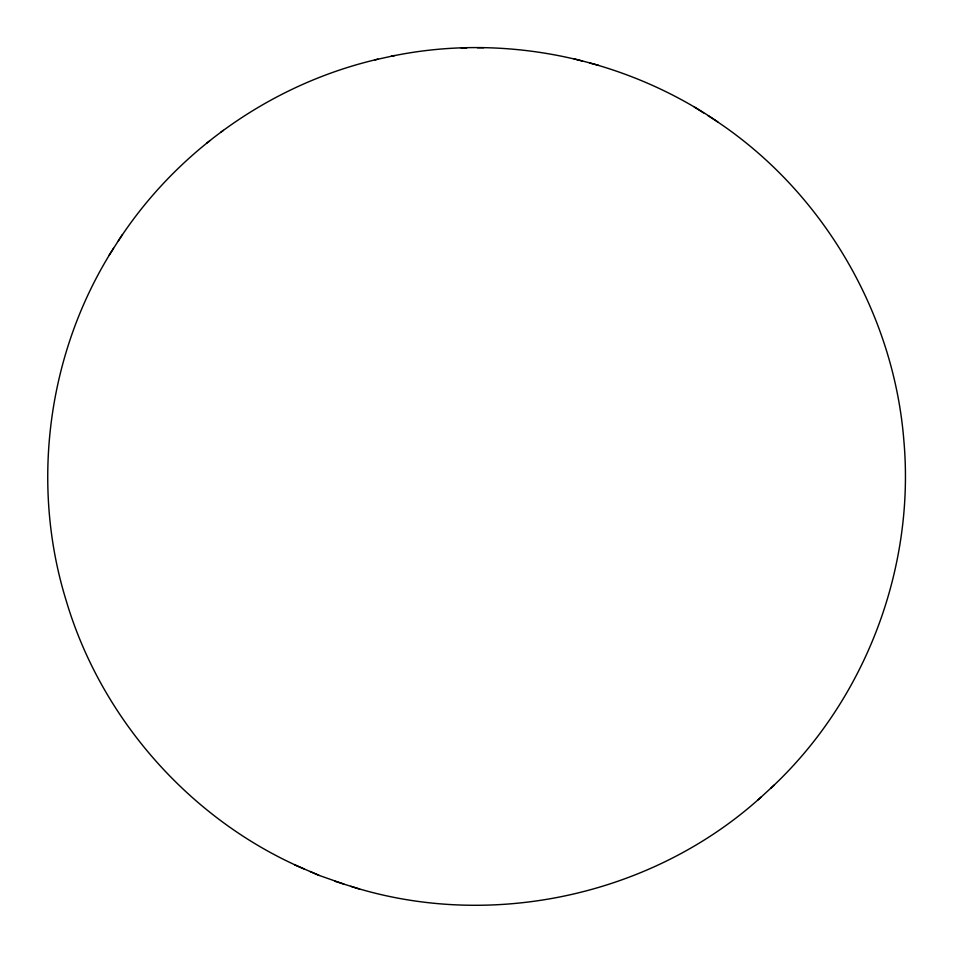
<?xml version="1.0" encoding="UTF-8"?>
<svg xmlns="http://www.w3.org/2000/svg" width="953" height="953" viewBox="0 0 953 953"><rect width="100%" height="100%" fill="white"/><g stroke="black" fill="none" stroke-linecap="round" stroke-linejoin="round"><path stroke-width="1.43" d="M113.514 248.364C47.769 351.502 30.019 483.552 66.126 600.414C101.125 718.955 190.529 819.973 304.043 868.91M118.327 240.895C177.341 150.097 272.415 83.566 377.948 59.181M109.202 255.094L122.389 234.557M770.834 788.202C864.955 700.646 915.106 568.953 903.897 440.977C893.628 309.987 819.318 185.799 708.079 115.694M350.823 886.314C490.795 930.712 652.46 895.677 761.256 796.946M758.076 799.889L774.444 784.855M206.718 143.129L209.696 140.889M220.882 132.229L223.371 130.358M391.278 56.275C503.077 32.843 623.56 57.49 717.776 121.877M375.029 59.836L394.768 55.5M461.014 47.888L466.827 47.864M477.405 47.721L483.743 47.686M573.956 58.812L582.545 61.087M589.847 63.017L598.841 65.412M294.62 864.836L319.172 875.426L343.878 884.086M334.777 881.227L359.543 889.054M310.07 871.483L319.172 875.426M694.129 106.879L703.588 112.907"/></g></svg>
